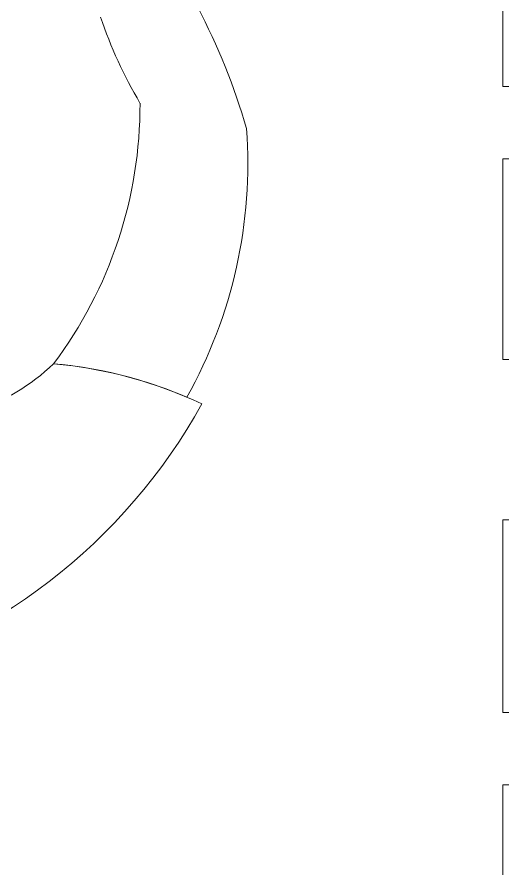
# Model space of a CAD drawing. Header units: millimetres. Extents: x 15590 to 15992, y 1055 to 1132.
# Drawn here: x 15916.228 to 15916.531, y 1110.415 to 1110.946 of the extents above; entities that cross this region are included whole.
import ezdxf

# ---------------------------------------------------------------- set-up
doc = ezdxf.new("R2010")
doc.units = ezdxf.units.MM
doc.header["$MEASUREMENT"] = 0
doc.layers.get('0').update_dxf_attribs({"lineweight": 9})
doc.layers.add('0$2E', color=7, linetype='Continuous', lineweight=0)
doc.layers.add('Mobilier', color=252, linetype='Continuous')

# ---------------------------------------------------------------- blocks, each defined once
blk = doc.blocks.new('A$C29413FD8')
at = {"layer": 'Mobilier', "color": 34, "linetype": 'Continuous', "lineweight": 9}
for p, q in [((0.125, 1.2), (0, 1.2)), ((0, 1.2), (0, 0)), ((0.125, 1.2), (0.125, 0)), ((0.295, 1.2), (0.17, 1.2)), ((0.17, 1.2), (0.17, 0)), ((0.635, 1.2), (0.51, 1.2)), ((0.635, 1.2), (0.635, 0)), ((0.8, 1.2), (0.68, 1.2)), ((0.68, 1.2), (0.68, 0)), ((0.8, 0), (0.8, 1.2))]:
    blk.add_line(p, q, dxfattribs=at)
blk = doc.blocks.new('A$C6FF46787')
at = {"layer": '0$2E', "color": 7, "linetype": 'Continuous', "lineweight": 5}
for centre, major_axis, start_param, end_param in [((0.349, 1.65215), (-0.349, -0.08877), 0, 0.815892), ((0.28921, 1.51607), (-0.1233, 0.01882), 0, 0.919142), ((-0.07155, 1.4532), (0.24605, -0.11605), 0, 0.353342), ((-0.07155, 1.4532), (0.24605, -0.11605), 0, 0.353342), ((0.36068, 1.64402), (0.21456, -0.16122), 4.712389, 5.361056), ((0.50391, 1.13569), (-0.08847, 0.26446), 0, 0.211789), ((0.23209, 1.70244), (0.11383, -0.39311), 0, 0.399358), ((0.32409, 1.60645), (0.26002, -0.14541), 4.712389, 5.295633)]:
    blk.add_ellipse(centre, major_axis=major_axis, ratio=1, start_param=start_param, end_param=end_param, dxfattribs=at)
at = {"layer": '0$2E', "color": 7, "linetype": 'Continuous', "lineweight": 5, "extrusion": (0, 0, -1)}
for centre, major_axis, start_param, end_param in [((0.28921, 1.51607), (-0.08662, 0.08974), 4.712389, 5.631531), ((-0.07155, 1.4532), (-0.02374, -0.27101), 4.712389, 5.028314), ((0.36068, 1.64402), (0.00115, -0.26838), 0, 0.648667)]:
    blk.add_ellipse(centre, major_axis=major_axis, ratio=1, start_param=start_param, end_param=end_param, dxfattribs=at)

msp = doc.modelspace()

# ---------------------------------------------------------------- linework, layer by layer
msp.add_circle((15910.62952, 1093.15619), 38.44107)

# ---------------------------------------------------------------- block references
at = {"rotation": 90}
for name, p in [('A$C29413FD8', (15917.73056, 1110.7324)), ('A$C6FF46787', (15917.68021, 1110.53022)), ('A$C29413FD8', (15917.73056, 1109.8324))]:
    msp.add_blockref(name, p, dxfattribs=at)

doc.saveas('drawing.dxf')
